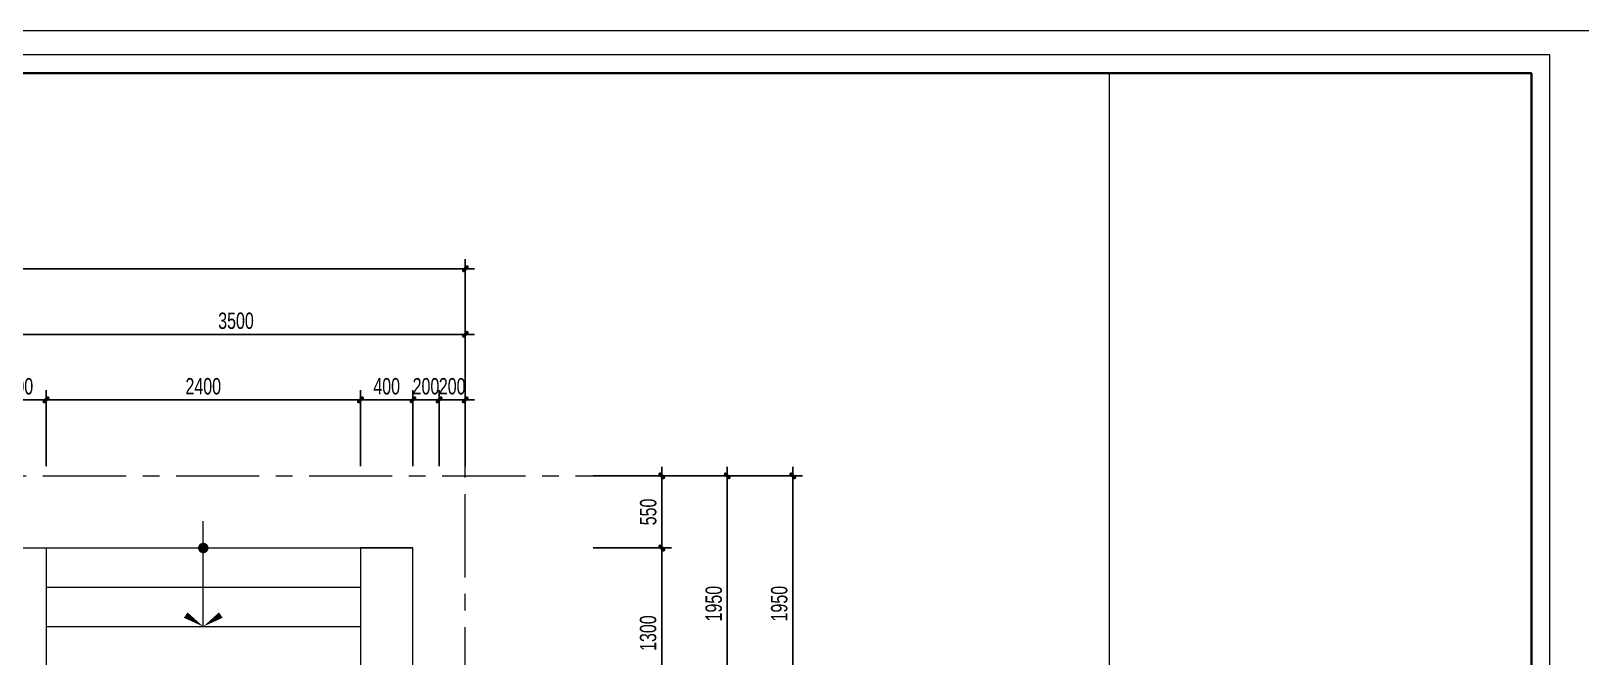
# Model space of a CAD drawing. Header units: inches. Extents: x 88947 to 296847, y 35049 to 161062.
# Drawn here: x 106346 to 118177, y 93284 to 98056 of the extents above; entities that cross this region are included whole.
import ezdxf

# ---------------------------------------------------------------- set-up
doc = ezdxf.new("R2010")
doc.units = ezdxf.units.IN
doc.header["$MEASUREMENT"] = 0
doc.header["$PDMODE"] = 1
doc.linetypes.add('ACAD_ISO03W100', pattern=[30, 12, -18])
doc.linetypes.add('CENTER', pattern=[50.8, 31.75, -6.35, 6.35, -6.35])
for name, color, linetype, lineweight in [('A-Dims', 145, 'Continuous', 25), ('A-Text', 30, 'Continuous', 9), ('A-Wall', 2, 'Continuous', 35), ('DIM', 7, 'Continuous', 25), ('HACTH', 8, 'Continuous', 5), ('HATCH', 8, 'Continuous', 5), ('KHUNG 2', 144, 'Continuous', 18), ('NETMANH', 192, 'Continuous', 18), ('THAY', 3, 'Continuous', 18), ('TRUC', 252, 'ACAD_ISO03W100', 13)]:
    doc.layers.add(name, color=color, linetype=linetype, lineweight=lineweight)
doc.styles.add('VNI-HELVE-CONDENSE', font='VNARIAL.TTF', dxfattribs={"width": 0.7})
doc.dimstyles.new('TAS-100', dxfattribs={"dimscale": 50, "dimtxt": 2.5, "dimasz": 0.7, "dimexe": 1.5, "dimexo": 1.5, "dimgap": 0.8, "dimtad": 1, "dimdec": 0, "dimzin": 3, "dimdsep": 46, "dimtxsty": 'VNI-HELVE-CONDENSE', "dimblk": 'TICK', "dimcen": 2.5, "dimclrt": 71, "dimazin": 2, "dimtfac": 0.75, "dimtdec": 0, "dimtix": 1, "dimtmove": 2, "dimatfit": 2, "dimldrblk": 'TICK123', "dimfxl": 1.5, "dimtolj": 1, "dimtzin": 0, "dimarcsym": 0})

# ---------------------------------------------------------------- blocks, each defined once
blk = doc.blocks.new('khung ten')
at = {"layer": 'A-Wall', "ltscale": 0.7}
blk.add_lwpolyline([(267204, -219099), (305804, -219099), (305804, -190799), (267204, -190799)], close=True, dxfattribs=at)
at = {"layer": 'KHUNG 2', "ltscale": 0.7}
blk.add_line((301249, -219099), (301249, -190799), dxfattribs=at)
blk.add_lwpolyline([(267004, -219299), (306004, -219299), (306004, -190599), (267004, -190599)], close=True, dxfattribs=at)
at = {"layer": 'NETMANH', "ltscale": 0.7}
blk.add_lwpolyline([(265004, -220042), (307004, -220042), (307004, -190342), (265004, -190342)], close=True, dxfattribs=at)
blk = doc.blocks.new('A$C42FF647F')
at = {"layer": 'HATCH'}
blk.add_lwpolyline([(5500, -1150), (5500, -345)], dxfattribs=at)
at = {"layer": 'HATCH', "const_width": 40}
blk.add_lwpolyline([(5500, -570, -1), (5500, -530, -1)], format="xyb", close=True, dxfattribs=at)
at = {"layer": 'HATCH'}
for points in [[(5366, -1062, 50, 0, 0), (5500, -1150, 0, 0, 0)], [(5634, -1062, 50, 0, 0), (5500, -1150, 0, 0, 0)]]:
    blk.add_lwpolyline(points, format="xyseb", dxfattribs=at)
at = {"layer": 'THAY'}
for points in [[(3900, -550), (7100, -550)], [(4300, -850), (6700, -850)], [(4300, -1150), (6700, -1150)]]:
    blk.add_lwpolyline(points, dxfattribs=at)
for points in [[(3900, -550), (4300, -550), (4300, -1850), (3900, -1850)], [(7100, -550), (6700, -550), (6700, -1850), (7100, -1850)]]:
    blk.add_lwpolyline(points, close=True, dxfattribs=at)
blk = doc.blocks.new('TICK')
at = {"layer": 'A-Dims', "color": 1}
for p, q in [((-2, 0), (2, 0)), ((0, 1.5), (0, -1.5))]:
    blk.add_line(p, q, dxfattribs=at)
at = {"layer": 'A-Dims', "color": 1, "const_width": 0.788}
blk.add_lwpolyline([(-0.33, -0.35), (0.38, 0.38)], dxfattribs=at)
at = {"layer": 'A-Dims', "color": 1, "const_width": 0.394}
for points in [[(0.24, 0.52, -0.414214), (0.52, 0.52, -1)], [(0.52, 0.52, -0.414214), (0.52, 0.24, -1)], [(-0.47, -0.21, 0.414214), (-0.47, -0.49, 1)], [(-0.47, -0.49, 0.414214), (-0.19, -0.49, 1)]]:
    blk.add_lwpolyline(points, format="xyb", dxfattribs=at)
blk = doc.blocks.new('*D4494')
at = {"layer": 'Defpoints', "color": 0}
for p in [(109661, 95740), (106161, 94659), (109661, 94659)]:
    blk.add_point(p, dxfattribs=at)
at = {"layer": 'DIM', "color": 0, "lineweight": -2}
for p, q in [((106161, 94734), (106161, 95815)), ((106196, 95740), (109626, 95740)), ((109661, 94734), (109661, 95815))]:
    blk.add_line(p, q, dxfattribs=at)
at = {"layer": 'DIM', "color": 0, "lineweight": -2, "xscale": 35, "yscale": 35, "zscale": 35, "rotation": 180}
blk.add_blockref('TICK', (106161, 95740), dxfattribs=at)
at = {"layer": 'DIM', "color": 0, "lineweight": -2, "xscale": 35, "yscale": 35, "zscale": 35}
blk.add_blockref('TICK', (109661, 95740), dxfattribs=at)
at = {"layer": 'DIM', "color": 71, "insert": (107911, 95843), "char_height": 125, "attachment_point": 5, "style": 'VNI-HELVE-CONDENSE'}
blk.add_mtext('\\A1;3500', dxfattribs=at)
blk = doc.blocks.new('TICK123')
at = {"layer": 'A-Dims', "color": 1}
blk.add_lwpolyline([(0.05, 0, 0, 0.84, 0), (-2.11, 0, 8.4, 8.4, 0)], format="xyseb", dxfattribs=at)
blk = doc.blocks.new('*D4495')
at = {"layer": 'Defpoints', "color": 0}
for p in [(109661, 96240), (97261, 94659), (109661, 94659)]:
    blk.add_point(p, dxfattribs=at)
at = {"layer": 'DIM', "color": 0, "lineweight": -2}
for p, q in [((97261, 94734), (97261, 96315)), ((109661, 94734), (109661, 96315)), ((97296, 96240), (109626, 96240))]:
    blk.add_line(p, q, dxfattribs=at)
at = {"layer": 'DIM', "color": 0, "lineweight": -2, "xscale": 35, "yscale": 35, "zscale": 35, "rotation": 180}
blk.add_blockref('TICK', (97261, 96240), dxfattribs=at)
at = {"layer": 'DIM', "color": 0, "lineweight": -2, "xscale": 35, "yscale": 35, "zscale": 35}
blk.add_blockref('TICK', (109661, 96240), dxfattribs=at)
at = {"layer": 'DIM', "color": 71, "insert": (103461, 96343), "char_height": 125, "attachment_point": 5, "style": 'VNI-HELVE-CONDENSE'}
blk.add_mtext('\\A1;12400', dxfattribs=at)
blk = doc.blocks.new('*D4502')
at = {"layer": 'Defpoints', "color": 0}
for p in [(106061, 95240), (106061, 94659), (106461, 94659)]:
    blk.add_point(p, dxfattribs=at)
at = {"layer": 'DIM', "color": 0, "lineweight": -2}
for p, q in [((106061, 94734), (106061, 95315)), ((106426, 95240), (106096, 95240)), ((106461, 94734), (106461, 95315))]:
    blk.add_line(p, q, dxfattribs=at)
at = {"layer": 'DIM', "color": 0, "lineweight": -2, "xscale": 35, "yscale": 35, "zscale": 35, "rotation": 180}
blk.add_blockref('TICK', (106061, 95240), dxfattribs=at)
at = {"layer": 'DIM', "color": 0, "lineweight": -2, "xscale": 35, "yscale": 35, "zscale": 35}
blk.add_blockref('TICK', (106461, 95240), dxfattribs=at)
at = {"layer": 'DIM', "color": 71, "insert": (106261, 95343), "char_height": 125, "attachment_point": 5, "style": 'VNI-HELVE-CONDENSE'}
blk.add_mtext('\\A1;400', dxfattribs=at)
blk = doc.blocks.new('*D4503')
at = {"layer": 'Defpoints', "color": 0}
for p in [(109461, 95240), (109461, 94659), (109661, 94659)]:
    blk.add_point(p, dxfattribs=at)
at = {"layer": 'DIM', "color": 0, "lineweight": -2}
for p, q in [((109426, 95240), (109391, 95240)), ((109461, 94734), (109461, 95315)), ((109661, 95240), (109461, 95240)), ((109661, 94734), (109661, 95315)), ((109696, 95240), (109731, 95240))]:
    blk.add_line(p, q, dxfattribs=at)
at = {"layer": 'DIM', "color": 0, "lineweight": -2, "xscale": 35, "yscale": 35, "zscale": 35}
blk.add_blockref('TICK', (109461, 95240), dxfattribs=at)
at = {"layer": 'DIM', "color": 0, "lineweight": -2, "xscale": 35, "yscale": 35, "zscale": 35, "rotation": 180}
blk.add_blockref('TICK', (109661, 95240), dxfattribs=at)
at = {"layer": 'DIM', "color": 71, "insert": (109561, 95343), "char_height": 125, "attachment_point": 5, "style": 'VNI-HELVE-CONDENSE'}
blk.add_mtext('\\A1;200', dxfattribs=at)
blk = doc.blocks.new('*D4504')
at = {"layer": 'Defpoints', "color": 0}
for p in [(108861, 95240), (108861, 94659), (109261, 94659)]:
    blk.add_point(p, dxfattribs=at)
at = {"layer": 'DIM', "color": 0, "lineweight": -2}
for p, q in [((108861, 94734), (108861, 95315)), ((109226, 95240), (108896, 95240)), ((109261, 94734), (109261, 95315))]:
    blk.add_line(p, q, dxfattribs=at)
at = {"layer": 'DIM', "color": 0, "lineweight": -2, "xscale": 35, "yscale": 35, "zscale": 35, "rotation": 180}
blk.add_blockref('TICK', (108861, 95240), dxfattribs=at)
at = {"layer": 'DIM', "color": 0, "lineweight": -2, "xscale": 35, "yscale": 35, "zscale": 35}
blk.add_blockref('TICK', (109261, 95240), dxfattribs=at)
at = {"layer": 'DIM', "color": 71, "insert": (109061, 95343), "char_height": 125, "attachment_point": 5, "style": 'VNI-HELVE-CONDENSE'}
blk.add_mtext('\\A1;400', dxfattribs=at)
blk = doc.blocks.new('*D4519')
at = {"layer": 'Defpoints', "color": 0}
for p in [(109261, 95240), (109261, 94659), (109461, 94659)]:
    blk.add_point(p, dxfattribs=at)
at = {"layer": 'DIM', "color": 0, "lineweight": -2}
for p, q in [((109226, 95240), (109191, 95240)), ((109261, 94734), (109261, 95315)), ((109461, 95240), (109261, 95240)), ((109461, 94734), (109461, 95315)), ((109496, 95240), (109531, 95240))]:
    blk.add_line(p, q, dxfattribs=at)
at = {"layer": 'DIM', "color": 0, "lineweight": -2, "xscale": 35, "yscale": 35, "zscale": 35}
blk.add_blockref('TICK', (109261, 95240), dxfattribs=at)
at = {"layer": 'DIM', "color": 0, "lineweight": -2, "xscale": 35, "yscale": 35, "zscale": 35, "rotation": 180}
blk.add_blockref('TICK', (109461, 95240), dxfattribs=at)
at = {"layer": 'DIM', "color": 71, "insert": (109361, 95343), "char_height": 125, "attachment_point": 5, "style": 'VNI-HELVE-CONDENSE'}
blk.add_mtext('\\A1;200', dxfattribs=at)
blk = doc.blocks.new('*D4522')
at = {"layer": 'Defpoints', "color": 0}
for p in [(110561, 94109), (111161, 94109), (110561, 92809)]:
    blk.add_point(p, dxfattribs=at)
at = {"layer": 'DIM', "color": 0, "lineweight": -2}
for p, q in [((110636, 94109), (111236, 94109)), ((111161, 92844), (111161, 94074)), ((110636, 92809), (111236, 92809))]:
    blk.add_line(p, q, dxfattribs=at)
at = {"layer": 'DIM', "color": 0, "lineweight": -2, "xscale": 35, "yscale": 35, "zscale": 35}
for p, rotation in [((111161, 94109), 90), ((111161, 92809), 270)]:
    blk.add_blockref('TICK', p, dxfattribs=dict(at, rotation=rotation))
at = {"layer": 'DIM', "color": 71, "insert": (111057, 93459), "char_height": 125, "attachment_point": 5, "rotation": 90, "style": 'VNI-HELVE-CONDENSE'}
blk.add_mtext('\\A1;1300', dxfattribs=at)
blk = doc.blocks.new('*D4531')
at = {"layer": 'Defpoints', "color": 0}
for p in [(106461, 95240), (106461, 94659), (108861, 94659)]:
    blk.add_point(p, dxfattribs=at)
at = {"layer": 'DIM', "color": 0, "lineweight": -2}
for p, q in [((106461, 94734), (106461, 95315)), ((108826, 95240), (106496, 95240)), ((108861, 94734), (108861, 95315))]:
    blk.add_line(p, q, dxfattribs=at)
at = {"layer": 'DIM', "color": 0, "lineweight": -2, "xscale": 35, "yscale": 35, "zscale": 35, "rotation": 180}
blk.add_blockref('TICK', (106461, 95240), dxfattribs=at)
at = {"layer": 'DIM', "color": 0, "lineweight": -2, "xscale": 35, "yscale": 35, "zscale": 35}
blk.add_blockref('TICK', (108861, 95240), dxfattribs=at)
at = {"layer": 'DIM', "color": 71, "insert": (107661, 95343), "char_height": 125, "attachment_point": 5, "style": 'VNI-HELVE-CONDENSE'}
blk.add_mtext('\\A1;2400', dxfattribs=at)
blk = doc.blocks.new('*D4536')
at = {"layer": 'Defpoints', "color": 0}
for p in [(110561, 94659), (111161, 94659), (110561, 94109)]:
    blk.add_point(p, dxfattribs=at)
at = {"layer": 'DIM', "color": 0, "lineweight": -2}
for p, q in [((110636, 94659), (111236, 94659)), ((111161, 94144), (111161, 94624)), ((110636, 94109), (111236, 94109))]:
    blk.add_line(p, q, dxfattribs=at)
at = {"layer": 'DIM', "color": 0, "lineweight": -2, "xscale": 35, "yscale": 35, "zscale": 35}
for p, rotation in [((111161, 94659), 90), ((111161, 94109), 270)]:
    blk.add_blockref('TICK', p, dxfattribs=dict(at, rotation=rotation))
at = {"layer": 'DIM', "color": 71, "insert": (111058, 94384), "char_height": 125, "attachment_point": 5, "rotation": 90, "style": 'VNI-HELVE-CONDENSE'}
blk.add_mtext('\\A1;550', dxfattribs=at)
blk = doc.blocks.new('*D4537')
at = {"layer": 'Defpoints', "color": 0}
for p in [(111061, 94659), (111061, 92709), (111661, 92709)]:
    blk.add_point(p, dxfattribs=at)
at = {"layer": 'DIM', "color": 0, "lineweight": -2}
for p, q in [((111136, 94659), (111736, 94659)), ((111661, 94624), (111661, 92744)), ((111136, 92709), (111736, 92709))]:
    blk.add_line(p, q, dxfattribs=at)
at = {"layer": 'DIM', "color": 0, "lineweight": -2, "xscale": 35, "yscale": 35, "zscale": 35}
for p, rotation in [((111661, 94659), 90), ((111661, 92709), 270)]:
    blk.add_blockref('TICK', p, dxfattribs=dict(at, rotation=rotation))
at = {"layer": 'DIM', "color": 71, "insert": (111558, 93684), "char_height": 125, "attachment_point": 5, "rotation": 90, "style": 'VNI-HELVE-CONDENSE'}
blk.add_mtext('\\A1;1950', dxfattribs=at)
blk = doc.blocks.new('*D4538')
at = {"layer": 'Defpoints', "color": 0}
for p in [(111561, 94659), (111561, 92709), (112161, 92709)]:
    blk.add_point(p, dxfattribs=at)
at = {"layer": 'DIM', "color": 0, "lineweight": -2}
for p, q in [((111636, 94659), (112236, 94659)), ((112161, 94624), (112161, 92744)), ((111636, 92709), (112236, 92709))]:
    blk.add_line(p, q, dxfattribs=at)
at = {"layer": 'DIM', "color": 0, "lineweight": -2, "xscale": 35, "yscale": 35, "zscale": 35}
for p, rotation in [((112161, 94659), 90), ((112161, 92709), 270)]:
    blk.add_blockref('TICK', p, dxfattribs=dict(at, rotation=rotation))
at = {"layer": 'DIM', "color": 71, "insert": (112058, 93684), "char_height": 125, "attachment_point": 5, "rotation": 90, "style": 'VNI-HELVE-CONDENSE'}
blk.add_mtext('\\A1;1950', dxfattribs=at)

msp = doc.modelspace()

# ---------------------------------------------------------------- linework, layer by layer
at = {"layer": 'TRUC', "linetype": 'CENTER', "ltscale": 20}
for points in [[(109661.3, 82709), (109661.3, 95209)], [(95261.3, 94659), (111661.3, 94659)]]:
    msp.add_lwpolyline(points, dxfattribs=at)

# ---------------------------------------------------------------- block references
at = {"layer": 'A-Text', "xscale": 0.7071428571362048, "yscale": 0.7071428573544836, "zscale": 0.7071428573664265}
msp.add_blockref('khung ten', (-98448.5, 232654.8), dxfattribs=at)
at = {"layer": 'HACTH'}
msp.add_blockref('A$C42FF647F', (102161.3, 94659), dxfattribs=at)

# ---------------------------------------------------------------- dimensions: what is measured, and where the dimension line sits
at = {"layer": 'DIM'}
for base, p1, picture, middle in [((109661.3, 96239.5), (97261.3, 94659), '*D4495', (103461.3, 96343.3)), ((109661.3, 95739.5), (106161.3, 94659), '*D4494', (107911.3, 95843.4))]:
    dim = msp.add_linear_dim(base=base, p1=p1, p2=(109661.3, 94659), dimstyle='TAS-100', dxfattribs=at)
    dim.commit()
    dim.dimension.update_dxf_attribs({"geometry": picture, "text_midpoint": middle})
for base, p1, p2, angle, picture, middle in [((106061.3, 95239.5), (106461.3, 94659), (106061.3, 94659), 180, '*D4502', (106261.3, 95343.3)), ((106461.3, 95239.5), (108861.3, 94659), (106461.3, 94659), 180, '*D4531', (107661.3, 95343.3)), ((108861.3, 95239.5), (109261.3, 94659), (108861.3, 94659), 180, '*D4504', (109061.3, 95343.3)), ((109261.3, 95239.5), (109461.3, 94659), (109261.3, 94659), 180, '*D4519', (109361.3, 95343.3)), ((109461.3, 95239.5), (109661.3, 94659), (109461.3, 94659), 180, '*D4503', (109561.3, 95343.3)), ((111161.3, 94659), (110561.3, 94109), (110561.3, 94659), 90, '*D4536', (111057.6, 94384)), ((111661.3, 92709), (111061.3, 94659), (111061.3, 92709), 90, '*D4537', (111557.6, 93684)), ((112161.3, 92709), (111561.3, 94659), (111561.3, 92709), 90, '*D4538', (112057.6, 93684)), ((111161.3, 94109), (110561.3, 92809), (110561.3, 94109), 90, '*D4522', (111057.5, 93459))]:
    dim = msp.add_linear_dim(base=base, p1=p1, p2=p2, angle=angle, dimstyle='TAS-100', dxfattribs=at)
    dim.commit()
    dim.dimension.update_dxf_attribs({"geometry": picture, "text_midpoint": middle})

doc.saveas('drawing.dxf')
